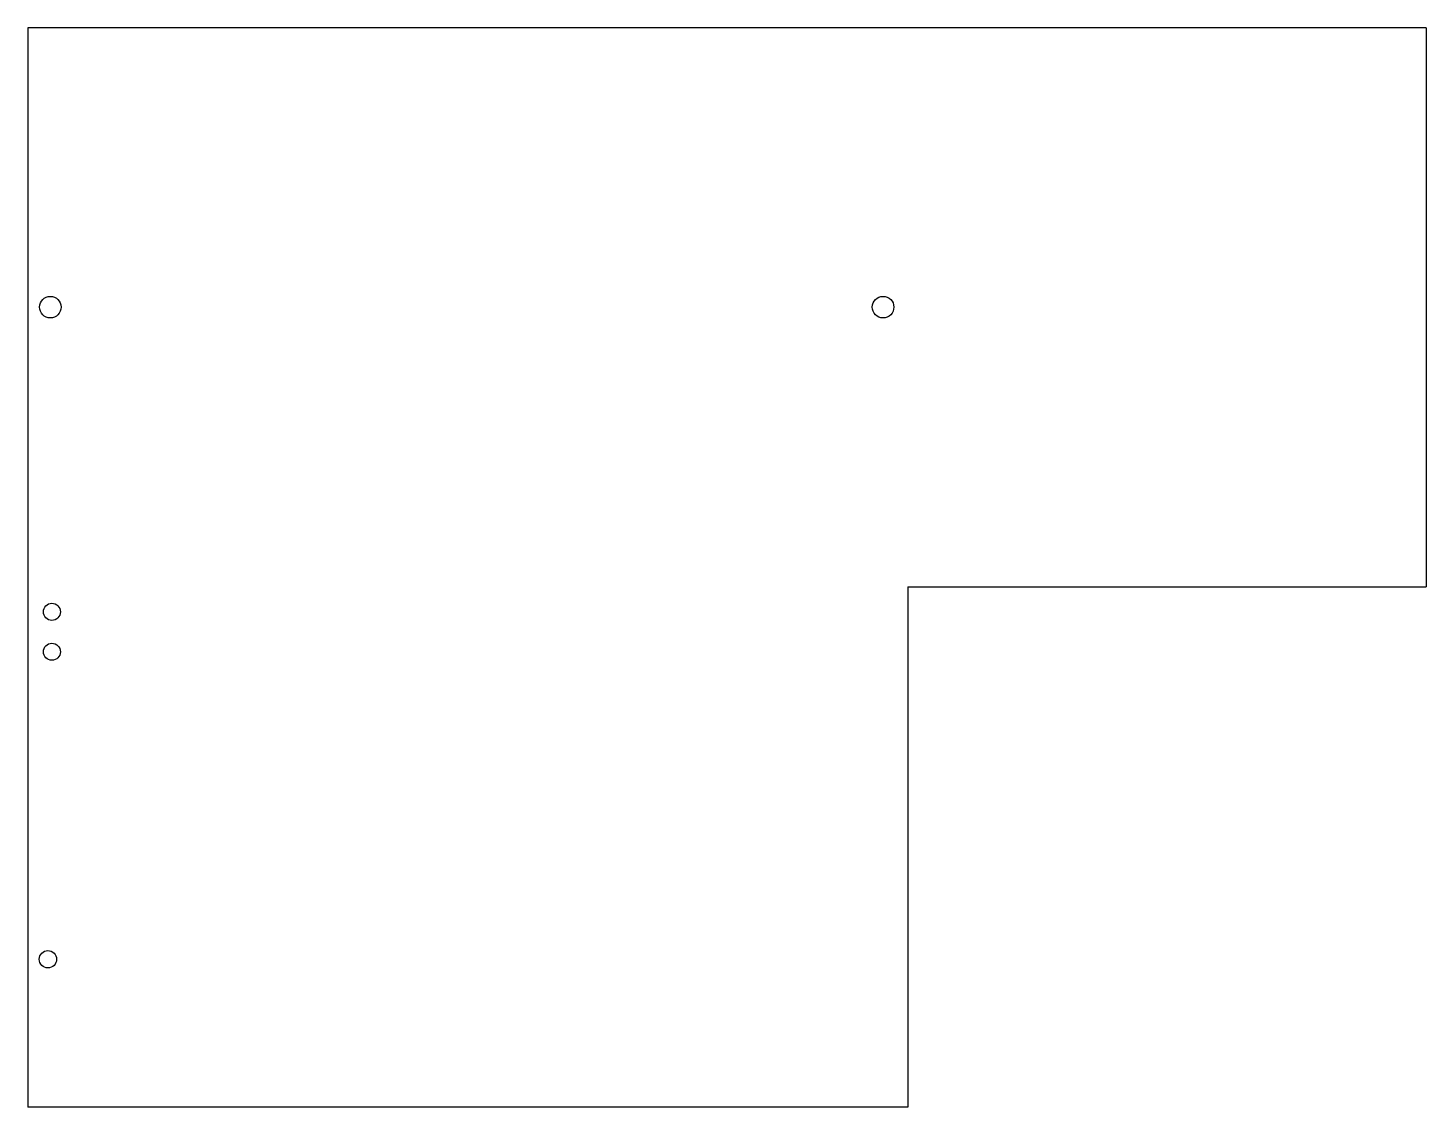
# Model space of a CAD drawing. Header units: millimetres. Extents: x 0 to 1751, y -652 to 699.
import ezdxf

# ---------------------------------------------------------------- set-up
doc = ezdxf.new("R2010")
doc.units = ezdxf.units.MM

msp = doc.modelspace()

# ---------------------------------------------------------------- linework, layer by layer
at = {"color": 7, "linetype": 'Continuous', "lineweight": 25}
for p, q in [((0, 699), (0, -652)), ((1751, 699), (0, 699)), ((1751, 699), (1751, -0.5)), ((1102, -0.5), (1751, -0.5)), ((1102, -0.5), (1102, -652)), ((1102, -652), (0, -652))]:
    msp.add_line(p, q, dxfattribs=at)
for centre, radius in [((28, 349.5), 13.5), ((1071, 349.5), 13.5), ((30, -32), 10.7), ((30, -82), 10.7), ((25, -467), 10.8)]:
    msp.add_circle(centre, radius, dxfattribs=at)

doc.saveas('drawing.dxf')
